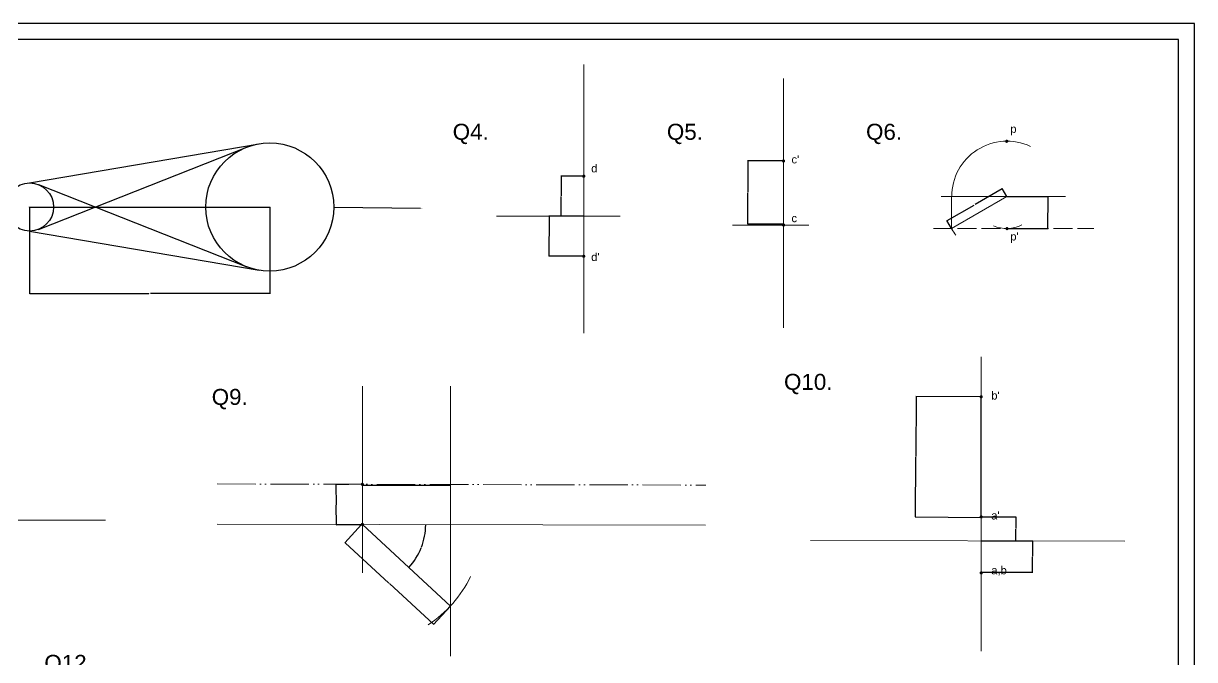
# Model space of a CAD drawing. Header units: millimetres. Extents: x 0 to 1189, y 0 to 841.
# Drawn here: x 458 to 1189, y 444 to 841 of the extents above; entities that cross this region are included whole.
import ezdxf

# ---------------------------------------------------------------- set-up
doc = ezdxf.new("R2010")
doc.units = ezdxf.units.MM
doc.header["$PDMODE"] = 35
doc.header["$PDSIZE"] = 0.5
doc.linetypes.add('ACAD_ISO02W100', pattern=[15, 12, -3])
doc.linetypes.add('ACAD_ISO05W100', pattern=[33, 24, -3, 0, -3, 0, -3])
doc.layers.get('Defpoints').update_dxf_attribs({"color": 106})
doc.layers.add('dimension line', color=50, linetype='Continuous')
for name, color, linetype, lineweight in [('Locus', 5, 'ACAD_ISO02W100', 18), ('LOCUS LINE', 7, 'ACAD_ISO05W100', 5), ('Object', 1, 'Continuous', 30), ('prjector', 7, 'Continuous', 0), ('reference', 7, 'Continuous', 20), ('Text', 100, 'Continuous', 25)]:
    doc.layers.add(name, color=color, linetype=linetype, lineweight=lineweight)
doc.styles.get("Standard").update_dxf_attribs({"font": 'arial.ttf'})
doc.dimstyles.get("Standard").update_dxf_attribs({"dimtxt": 0.18, "dimasz": 0.18, "dimexe": 0.18, "dimexo": 0.0625, "dimgap": 0.09, "dimtad": 0, "dimtih": 1, "dimtoh": 1, "dimdec": 4, "dimzin": 0, "dimdsep": 46, "dimtxsty": 'Standard', "dimcen": 0.09, "dimadec": 0, "dimazin": 0, "dimtfac": 1, "dimtdec": 4, "dimtofl": 0, "dimtmove": 0, "dimatfit": 3, "dimfxl": 1, "dimtolj": 1, "dimtzin": 0, "dimarcsym": 0})

# ---------------------------------------------------------------- blocks, each defined once
blk = doc.blocks.new('*D31')
at = {"layer": 'Defpoints', "color": 0, "transparency": 16777216}
for p in [(571.42, 726.76), (651.42, 725.97)]:
    blk.add_point(p, dxfattribs=at)
at = {"layer": 'dimension line', "color": 0, "lineweight": -2, "transparency": 16777216}
for p, q in [((611.33, 726.37), (611.51, 726.37)), ((611.42, 726.28), (611.42, 726.46)), ((705.64, 725.44), (651.6, 725.97))]:
    blk.add_line(p, q, dxfattribs=at)
at = {"layer": 'dimension line', "color": 0, "transparency": 16777216}
blk.add_solid([(651.6, 726), (651.6, 725.94), (651.42, 725.97)], dxfattribs=at)
at = {"layer": 'dimension line', "color": 0, "transparency": 16777216, "insert": (706.27, 725.44), "char_height": 0.18, "attachment_point": 5}
blk.add_mtext('\\A1;∅80.0000', dxfattribs=at)
blk = doc.blocks.new('*D32')
at = {"layer": 'Defpoints', "color": 0, "transparency": 16777216}
for p in [(446.42, 726.23), (476.42, 726.5)]:
    blk.add_point(p, dxfattribs=at)
at = {"layer": 'dimension line', "color": 0, "lineweight": -2, "transparency": 16777216}
for p, q in [((427.25, 726.05), (446.24, 726.23)), ((461.33, 726.37), (461.51, 726.37)), ((461.42, 726.28), (461.42, 726.46))]:
    blk.add_line(p, q, dxfattribs=at)
at = {"layer": 'dimension line', "color": 0, "transparency": 16777216}
blk.add_solid([(446.24, 726.26), (446.24, 726.2), (446.42, 726.23)], dxfattribs=at)
at = {"layer": 'dimension line', "color": 0, "transparency": 16777216, "insert": (426.94, 726.05), "char_height": 0.18, "attachment_point": 5}
blk.add_mtext('\\A1;∅30', dxfattribs=at)
blk = doc.blocks.new('*D2')
at = {"layer": 'Defpoints', "color": 0, "transparency": 16777216}
for p in [(461.42, 726.28), (611.42, 726.28), (611.42, 672.4)]:
    blk.add_point(p, dxfattribs=at)
at = {"layer": 'dimension line', "color": 0, "lineweight": -2, "transparency": 16777216}
for p, q in [((461.42, 726.21), (461.42, 672.22)), ((611.42, 726.21), (611.42, 672.22)), ((461.6, 672.4), (535.82, 672.4)), ((611.24, 672.4), (537.01, 672.4))]:
    blk.add_line(p, q, dxfattribs=at)
at = {"layer": 'dimension line', "color": 0, "transparency": 16777216}
for points in [[(461.6, 672.43), (461.6, 672.37), (461.42, 672.4)], [(611.24, 672.43), (611.24, 672.37), (611.42, 672.4)]]:
    blk.add_solid(points, dxfattribs=at)
at = {"layer": 'dimension line', "color": 0, "transparency": 16777216, "insert": (536.42, 672.4), "char_height": 0.18, "attachment_point": 5}
blk.add_mtext('\\A1;150.0000', dxfattribs=at)
blk = doc.blocks.new('*D33')
at = {"layer": 'Defpoints', "color": 0, "transparency": 16777216}
for p in [(807.51, 745.58), (793.37, 720.58), (807.51, 720.58)]:
    blk.add_point(p, dxfattribs=at)
at = {"layer": 'dimension line', "color": 0, "lineweight": -2, "transparency": 16777216}
for p, q in [((807.45, 745.58), (793.19, 745.58)), ((793.37, 745.4), (793.37, 733.26)), ((793.37, 720.76), (793.37, 732.9)), ((807.45, 720.58), (793.19, 720.58))]:
    blk.add_line(p, q, dxfattribs=at)
at = {"layer": 'dimension line', "color": 0, "transparency": 16777216}
for points in [[(793.34, 745.4), (793.4, 745.4), (793.37, 745.58)], [(793.34, 720.76), (793.4, 720.76), (793.37, 720.58)]]:
    blk.add_solid(points, dxfattribs=at)
at = {"layer": 'dimension line', "color": 0, "transparency": 16777216, "insert": (793.37, 733.08), "char_height": 0.18, "attachment_point": 5}
blk.add_mtext('\\A1;25.0000', dxfattribs=at)
blk = doc.blocks.new('*D34')
at = {"layer": 'Defpoints', "color": 0, "transparency": 16777216}
for p in [(807.51, 720.58), (785.81, 695.58), (807.51, 695.58)]:
    blk.add_point(p, dxfattribs=at)
at = {"layer": 'dimension line', "color": 0, "lineweight": -2, "transparency": 16777216}
for p, q in [((807.45, 720.58), (785.63, 720.58)), ((785.81, 720.4), (785.81, 708.26)), ((785.81, 695.76), (785.81, 707.9)), ((807.45, 695.58), (785.63, 695.58))]:
    blk.add_line(p, q, dxfattribs=at)
at = {"layer": 'dimension line', "color": 0, "transparency": 16777216}
for points in [[(785.78, 720.4), (785.84, 720.4), (785.81, 720.58)], [(785.78, 695.76), (785.84, 695.76), (785.81, 695.58)]]:
    blk.add_solid(points, dxfattribs=at)
at = {"layer": 'dimension line', "color": 0, "transparency": 16777216, "insert": (785.81, 708.08), "char_height": 0.18, "attachment_point": 5}
blk.add_mtext('\\A1;25.0000', dxfattribs=at)
blk = doc.blocks.new('*D35')
at = {"layer": 'Defpoints', "color": 0, "transparency": 16777216}
for p in [(932.28, 755.11), (910.02, 715.61), (932.28, 715.61)]:
    blk.add_point(p, dxfattribs=at)
at = {"layer": 'dimension line', "color": 0, "lineweight": -2, "transparency": 16777216}
for p, q in [((932.22, 755.11), (909.84, 755.11)), ((910.02, 754.93), (910.02, 735.54)), ((910.02, 715.79), (910.02, 735.18)), ((932.22, 715.61), (909.84, 715.61))]:
    blk.add_line(p, q, dxfattribs=at)
at = {"layer": 'dimension line', "color": 0, "transparency": 16777216}
for points in [[(909.99, 754.93), (910.05, 754.93), (910.02, 755.11)], [(909.99, 715.79), (910.05, 715.79), (910.02, 715.61)]]:
    blk.add_solid(points, dxfattribs=at)
at = {"layer": 'dimension line', "color": 0, "transparency": 16777216, "insert": (910.02, 735.36), "char_height": 0.18, "attachment_point": 5}
blk.add_mtext('\\A1;39.5000', dxfattribs=at)
blk = doc.blocks.new('*D13')
at = {"layer": 'Defpoints', "color": 0, "transparency": 16777216}
for p in [(1071.8, 732.86), (1071.86, 712.86), (1097.35, 712.86)]:
    blk.add_point(p, dxfattribs=at)
at = {"layer": 'dimension line', "color": 0, "lineweight": -2, "transparency": 16777216}
for p, q in [((1071.86, 732.86), (1097.53, 732.86)), ((1097.35, 732.68), (1097.35, 723.04)), ((1097.35, 713.04), (1097.35, 722.68)), ((1071.92, 712.86), (1097.53, 712.86))]:
    blk.add_line(p, q, dxfattribs=at)
at = {"layer": 'dimension line', "color": 0, "transparency": 16777216}
for points in [[(1097.32, 732.68), (1097.38, 732.68), (1097.35, 732.86)], [(1097.32, 713.04), (1097.38, 713.04), (1097.35, 712.86)]]:
    blk.add_solid(points, dxfattribs=at)
at = {"layer": 'dimension line', "color": 0, "transparency": 16777216, "insert": (1097.35, 722.86), "char_height": 0.18, "attachment_point": 5}
blk.add_mtext('\\A1;19.9999', dxfattribs=at)
blk = doc.blocks.new('*D14')
at = {"layer": 'Defpoints', "color": 0, "transparency": 16777216}
for p in [(1071.8, 732.86), (1034.33, 717.76), (1037.16, 712.86)]:
    blk.add_point(p, dxfattribs=at)
at = {"layer": 'dimension line', "color": 0, "lineweight": -2, "transparency": 16777216}
for p, q in [((1068.82, 737.67), (1051.97, 727.94)), ((1071.77, 732.92), (1068.88, 737.92)), ((1034.49, 717.85), (1051.34, 727.58)), ((1037.13, 712.92), (1034.24, 717.92))]:
    blk.add_line(p, q, dxfattribs=at)
at = {"layer": 'dimension line', "color": 0, "transparency": 16777216}
for points in [[(1068.8, 737.7), (1068.83, 737.64), (1068.97, 737.76)], [(1034.47, 717.88), (1034.5, 717.82), (1034.33, 717.76)]]:
    blk.add_solid(points, dxfattribs=at)
at = {"layer": 'dimension line', "color": 0, "transparency": 16777216, "insert": (1051.65, 727.76), "char_height": 0.18, "attachment_point": 5}
blk.add_mtext('\\A1;40.0000', dxfattribs=at)
blk = doc.blocks.new('*D3')
at = {"layer": 'Defpoints', "color": 0, "transparency": 16777216}
for p in [(1056.24, 607.86), (1014.67, 532.64), (1055.74, 532.37)]:
    blk.add_point(p, dxfattribs=at)
at = {"layer": 'dimension line', "color": 0, "lineweight": -2, "transparency": 16777216}
for p, q in [((1015.17, 607.96), (1014.93, 570.57)), ((1056.18, 607.87), (1014.99, 608.14)), ((1014.68, 532.82), (1014.92, 570.21)), ((1055.68, 532.37), (1014.49, 532.64))]:
    blk.add_line(p, q, dxfattribs=at)
at = {"layer": 'dimension line', "color": 0, "transparency": 16777216}
for points in [[(1015.14, 607.96), (1015.2, 607.96), (1015.17, 608.14)], [(1014.65, 532.82), (1014.71, 532.82), (1014.67, 532.64)]]:
    blk.add_solid(points, dxfattribs=at)
at = {"layer": 'dimension line', "color": 0, "transparency": 16777216, "insert": (1014.92, 570.39), "char_height": 0.18, "attachment_point": 5}
blk.add_mtext('\\A1;75.4990', dxfattribs=at)
blk = doc.blocks.new('*D4')
at = {"layer": 'Defpoints', "color": 0, "transparency": 16777216}
for p in [(1055.74, 532.87), (1055.74, 517.87), (1077.46, 517.87)]:
    blk.add_point(p, dxfattribs=at)
at = {"layer": 'dimension line', "color": 0, "lineweight": -2, "transparency": 16777216}
for p, q in [((1055.8, 532.87), (1077.64, 532.87)), ((1077.46, 532.69), (1077.46, 525.55)), ((1077.46, 518.05), (1077.46, 525.19)), ((1055.8, 517.87), (1077.64, 517.87))]:
    blk.add_line(p, q, dxfattribs=at)
at = {"layer": 'dimension line', "color": 0, "transparency": 16777216}
for points in [[(1077.43, 532.69), (1077.49, 532.69), (1077.46, 532.87)], [(1077.43, 518.05), (1077.49, 518.05), (1077.46, 517.87)]]:
    blk.add_solid(points, dxfattribs=at)
at = {"layer": 'dimension line', "color": 0, "transparency": 16777216, "insert": (1077.46, 525.37), "char_height": 0.18, "attachment_point": 5}
blk.add_mtext('\\A1;15.0000', dxfattribs=at)
blk = doc.blocks.new('*D5')
at = {"layer": 'Defpoints', "color": 0, "transparency": 16777216}
for p in [(1055.74, 517.87), (1055.74, 498.37), (1087.72, 498.37)]:
    blk.add_point(p, dxfattribs=at)
at = {"layer": 'dimension line', "color": 0, "lineweight": -2, "transparency": 16777216}
for p, q in [((1055.8, 517.87), (1087.9, 517.87)), ((1087.72, 517.69), (1087.72, 508.3)), ((1087.72, 498.55), (1087.72, 507.94)), ((1055.8, 498.37), (1087.9, 498.37))]:
    blk.add_line(p, q, dxfattribs=at)
at = {"layer": 'dimension line', "color": 0, "transparency": 16777216}
for points in [[(1087.69, 517.69), (1087.75, 517.69), (1087.72, 517.87)], [(1087.69, 498.55), (1087.75, 498.55), (1087.72, 498.37)]]:
    blk.add_solid(points, dxfattribs=at)
at = {"layer": 'dimension line', "color": 0, "transparency": 16777216, "insert": (1087.72, 508.12), "char_height": 0.18, "attachment_point": 5}
blk.add_mtext('\\A1;19.5001', dxfattribs=at)
blk = doc.blocks.new('*D24')
at = {"layer": 'Defpoints', "color": 0, "transparency": 16777216}
for p in [(578.56, 528.41), (669.24, 528.2), (883.59, 527.71), (703.97, 509.27), (724.24, 477.21)]:
    blk.add_point(p, dxfattribs=at)
at = {"layer": 'dimension line', "color": 0, "lineweight": -2, "transparency": 16777216}
for start, end in [(338.80005, 359.60669), (317.42735, 338.23344)]:
    blk.add_arc((669.24, 528.2), 39.55, start, end, dxfattribs=at)
at = {"layer": 'dimension line', "color": 0, "transparency": 16777216}
for points in [[(708.76, 527.93), (708.82, 527.93), (708.79, 528.11)], [(698.39, 501.43), (698.34, 501.47), (698.24, 501.32)]]:
    blk.add_solid(points, dxfattribs=at)
at = {"layer": 'dimension line', "color": 0, "transparency": 16777216, "insert": (706.04, 513.72), "char_height": 0.18, "attachment_point": 5}
blk.add_mtext('\\A1;43°', dxfattribs=at)
blk = doc.blocks.new('*D25')
at = {"layer": 'Defpoints', "color": 0, "transparency": 16777216}
for p in [(668.74, 528.2), (658.31, 516.85), (724.24, 477.21)]:
    blk.add_point(p, dxfattribs=at)
at = {"layer": 'dimension line', "color": 0, "lineweight": -2, "transparency": 16777216}
for p, q in [((668.7, 528.16), (658.19, 516.72)), ((658.44, 516.73), (685.86, 491.54)), ((713.68, 465.98), (686.26, 491.17)), ((724.2, 477.17), (713.69, 465.73))]:
    blk.add_line(p, q, dxfattribs=at)
at = {"layer": 'dimension line', "color": 0, "transparency": 16777216}
for points in [[(658.46, 516.75), (658.42, 516.71), (658.31, 516.85)], [(713.7, 466), (713.66, 465.96), (713.81, 465.86)]]:
    blk.add_solid(points, dxfattribs=at)
at = {"layer": 'dimension line', "color": 0, "transparency": 16777216, "insert": (686.06, 491.36), "char_height": 0.18, "attachment_point": 5}
blk.add_mtext('\\A1;75.3674', dxfattribs=at)
blk = doc.blocks.new('*D26')
at = {"layer": 'Defpoints', "color": 0, "transparency": 16777216}
for p in [(669.24, 553.2), (653.07, 527.63), (669.61, 527.86)]:
    blk.add_point(p, dxfattribs=at)
at = {"layer": 'dimension line', "color": 0, "lineweight": -2, "transparency": 16777216}
for p, q in [((669.18, 553.2), (652.53, 552.96)), ((652.71, 552.79), (652.89, 540.48)), ((653.07, 527.81), (652.89, 540.11)), ((669.55, 527.86), (652.89, 527.62))]:
    blk.add_line(p, q, dxfattribs=at)
at = {"layer": 'dimension line', "color": 0, "transparency": 16777216}
for points in [[(652.74, 552.79), (652.68, 552.78), (652.71, 552.97)], [(653.1, 527.81), (653.04, 527.8), (653.07, 527.63)]]:
    blk.add_solid(points, dxfattribs=at)
at = {"layer": 'dimension line', "color": 0, "transparency": 16777216, "insert": (652.89, 540.3), "char_height": 0.18, "attachment_point": 5}
blk.add_mtext('\\A1;25.3427', dxfattribs=at)

msp = doc.modelspace()

# ---------------------------------------------------------------- linework, layer by layer
for p, q in [((1189, 841), (0, 841)), ((1189, 0), (1189, 841)), ((1179, 831), (20, 831)), ((1179, 10), (1179, 831)), ((461.41871, 741.36689), (604.69513, 765.79776)), ((466.91861, 712.41157), (597.02018, 763.68555)), ((466.91861, 740.32222), (597.02018, 689.04824)), ((461.41871, 726.36689), (611.41871, 726.36689)), ((461.41871, 711.36689), (604.69513, 686.93602))]:
    msp.add_line(p, q)
for centre, radius in [((611.41871, 726.36689), 40), ((461.41871, 726.36689), 15)]:
    msp.add_circle(centre, radius)
at = {"layer": 'Locus'}
msp.add_line((1025.84982, 712.86297), (1126.09638, 712.86297), dxfattribs=at)
at = {"layer": 'LOCUS LINE'}
msp.add_line((578.62166, 553.41419), (883.65046, 552.70861), dxfattribs=at)
at = {"layer": 'Object'}
for p, q in [((1055.74012, 532.86768), (1055.74012, 607.86498)), ((669.24226, 552.70457), (724.24226, 552.70457)), ((669.24226, 528.2045), (724.24226, 477.21431))]:
    msp.add_line(p, q, dxfattribs=at)
at = {"layer": 'prjector'}
for p, q in [((807.51265, 815.41584), (807.51265, 647.55652)), ((932.28319, 806.54085), (932.28319, 650.88602)), ((1071.80209, 732.86297), (1037.16107, 712.86297)), ((1037.16107, 712.86297), (1037.16107, 732.86297)), ((1055.74012, 632.74656), (1055.74012, 448.98504)), ((669.24226, 614.57424), (669.24226, 497.94176)), ((724.24226, 614.57424), (724.24226, 445.96286))]:
    msp.add_line(p, q, dxfattribs=at)
at = {"layer": 'prjector', "const_width": 1}
for points in [[(1071.20576, 767.41915, 1), (1072.20576, 767.41915, 1)], [(931.78319, 755.10767, 1), (932.78319, 755.10767, 1)], [(807.01265, 745.58195, 1), (808.01265, 745.58195, 1)], [(931.78319, 715.10767, 1), (932.78319, 715.10767, 1)], [(1071.35784, 712.86305, 1), (1072.35784, 712.86305, 1)], [(807.01265, 695.58195, 1), (808.01265, 695.58195, 1)], [(1055.24012, 607.86498, 1), (1056.24012, 607.86498, 1)], [(668.74226, 553.20457, 1), (669.74226, 553.20457, 1)], [(668.74226, 528.2045, 1), (669.74226, 528.2045, 1)], [(1055.24012, 532.86768, 1), (1056.24012, 532.86768, 1)], [(1055.24012, 497.86758, 1), (1056.24012, 497.86758, 1)]]:
    msp.add_lwpolyline(points, format="xyb", close=True, dxfattribs=at)
at = {"layer": 'prjector'}
for centre, radius, start, end in [((1071.85273, 732.97099), 34.52172, 64.88139909, 180.14637734), ((1071.80209, 732.86297), 40, 204.22513477, 217.07371417), ((1071.80209, 732.86297), 20, 245.16304311, 297.81883014), ((669.24226, 528.2045), 75, 303.25769445, 334.29381882)]:
    msp.add_arc(centre, radius, start, end, dxfattribs=at)
at = {"layer": 'reference'}
for p, q in [((1030.73037, 732.86297), (1108.3108, 732.86297)), ((1037.16107, 732.86297), (1071.80209, 732.86297)), ((753.02882, 720.58195), (830.20518, 720.58195)), ((900.4283, 715.10767), (948.10795, 715.10767)), ((931.78319, 715.10767), (932.78319, 715.10767)), ((303.40943, 531.09404), (508.85059, 530.824)), ((578.56383, 528.41426), (883.59263, 527.70867)), ((949.10401, 518.11719), (1145.50943, 517.65755))]:
    msp.add_line(p, q, dxfattribs=at)

# ---------------------------------------------------------------- texts
at = {"layer": 'Text', "attachment_point": 1}
for s, insert, char_height, width in [('Q4.', (725.6449, 778.32828), 10, 27.9130632), ('Q5.', (859.42666, 778.32828), 10, 27.9130632), ('Q6.', (983.8019, 778.32828), 10, 27.9130632), ('p', (1073.90024, 777.65434), 5, 14.9048691), ("c'", (937.24207, 758.59325), 5, 14.9048691), ('d', (812.16499, 753.02549), 5, 14.9048691), ('c', (937.24207, 721.88446), 5, 14.9048691), ("p'", (1073.90024, 710.46536), 5, 14.9048691), ("d'", (812.16499, 697.66668), 5, 14.9048691), ('Q10.', (932.58857, 622.17452), 10, 27.9130632), ('Q9.', (575.14041, 612.77466), 10, 27.9130632), ("b'", (1062.01252, 611.13988), 5, 18.783547), ("a'", (1062.01252, 536.25619), 5, 18.783547), ('a,b', (1062.01252, 502.03786), 5, 18.783547), ('Q12.', (470.6234, 446.71036), 10, 27.9130632)]:
    msp.add_mtext(s, dxfattribs=dict(at, insert=insert, char_height=char_height, width=width))

# ---------------------------------------------------------------- dimensions: what is measured, and where the dimension line sits
at = {"layer": 'dimension line'}
for base, p1, p2, picture, middle in [((910.0229, 715.60767), (932.28319, 755.10767), (932.28319, 715.60767), '*D35', (910.0229, 735.35767)), ((793.3719, 720.58195), (807.51265, 745.58195), (807.51265, 720.58195), '*D33', (793.3719, 733.08195)), ((1097.34589, 712.86305), (1071.80209, 732.86297), (1071.85784, 712.86305), '*D13', (1097.34589, 722.86301)), ((785.81146, 695.58195), (807.51265, 720.58195), (807.51265, 695.58195), '*D34', (785.81146, 708.08195)), ((1077.4619, 517.86764), (1055.74012, 532.86768), (1055.74012, 517.86764), '*D4', (1077.4619, 525.36766)), ((1087.72003, 498.36758), (1055.74012, 517.86764), (1055.74012, 498.36758), '*D5', (1087.72003, 508.11761))]:
    dim = msp.add_linear_dim(base=base, p1=p1, p2=p2, angle=90, dimstyle='Standard', dxfattribs=at)
    dim.commit()
    dim.dimension.update_dxf_attribs({"geometry": picture, "text_midpoint": middle})
for p1, p2, distance, picture, middle in [((1071.80209, 732.86297), (1037.16107, 712.86297), -5.65556, '*D14', (1051.6538, 727.76083)), ((1056.24012, 607.86498), (1055.74012, 532.36768), -41.06672, '*D3', (1014.9243, 570.3883)), ((669.24226, 553.20457), (669.60893, 527.86457), -16.53676, '*D26', (652.89057, 540.29531)), ((724.24226, 477.21431), (668.74226, 528.2045), 15.41814, '*D25', (686.06104, 491.3556))]:
    dim = msp.add_aligned_dim(p1=p1, p2=p2, distance=distance, dimstyle='Standard', dxfattribs=at)
    dim.commit()
    dim.dimension.update_dxf_attribs({"geometry": picture, "text_midpoint": middle})
dim = msp.add_diameter_dim_2p(p1=(476.41808, 726.50387), p2=(446.41934, 726.22991), dimstyle='Standard', override={"dimdec": 0}, dxfattribs=at)
dim.commit()
dim.dimension.update_dxf_attribs({"geometry": '*D32', "text_midpoint": (427.25493, 726.05489), "dimtype": 163})
dim = msp.add_linear_dim(base=(611.41871, 672.39791), p1=(461.41871, 726.27689), p2=(611.41871, 726.27689), dimstyle='Standard', dxfattribs=at)
dim.commit()
dim.dimension.update_dxf_attribs({"geometry": '*D2', "text_midpoint": (536.41871, 672.39791)})
dim = msp.add_diameter_dim_2p(p1=(571.42066, 726.76215), p2=(651.41676, 725.97164), dimstyle='Standard', dxfattribs=at)
dim.commit()
dim.dimension.update_dxf_attribs({"geometry": '*D31', "text_midpoint": (705.64302, 725.43578), "dimtype": 163})
dim = msp.add_angular_dim_2l(base=(703.96517, 509.27312), line1=((669.24226, 528.2045), (724.24226, 477.21431)), line2=((578.56383, 528.41426), (883.59263, 527.70867)), dimstyle='Standard', dxfattribs=at)
dim.commit()
dim.dimension.update_dxf_attribs({"geometry": '*D24', "text_midpoint": (706.04311, 513.72089)})

doc.saveas('drawing.dxf')
